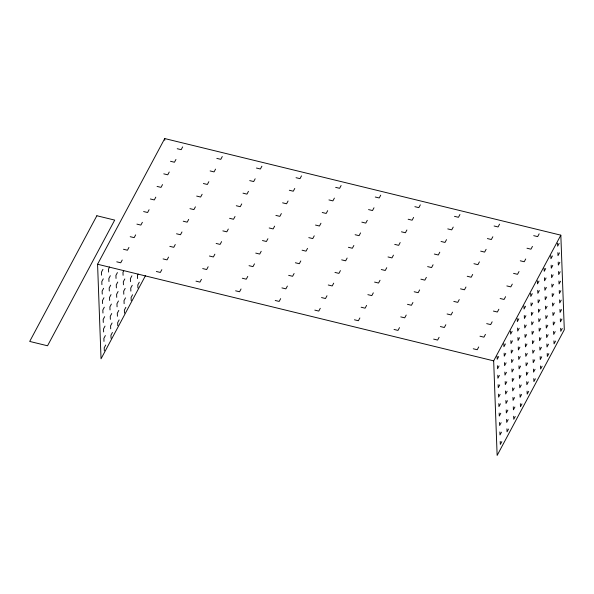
<?xml version="1.0" encoding="UTF-8"?>
<svg xmlns="http://www.w3.org/2000/svg" width="594" height="594" viewBox="0 0 594 594"><rect width="100%" height="100%" fill="white"/><g stroke="black" fill="none" stroke-linecap="round" stroke-linejoin="round"><path stroke-width="0.89" d="M145.53 275.564L101.039 358.828L97.572 264.248L164.731 138.565L560.833 235.172L564.3 329.752L497.141 455.435L493.673 360.855L560.833 235.172M102.94 269.357L101.448 272.149L101.559 275.185M103.282 278.816L101.797 281.608L101.908 284.645M109.63 266.944L108.509 269.037L108.62 272.074M103.631 288.276L102.138 291.067L102.25 294.097M110.35 275.705L108.858 278.497L108.969 281.534M122.223 260.001L120.731 262.793L116.773 261.828M128.943 247.431L127.45 250.223L123.485 249.257M135.655 234.868L134.162 237.659L130.205 236.687M142.374 222.297L140.882 225.089L136.917 224.124M149.087 209.727L147.594 212.518L143.637 211.553M155.806 197.156L154.314 199.948L150.349 198.983M162.518 184.593L161.026 187.385L157.068 186.419M169.238 172.022L167.746 174.814L163.781 173.849M175.95 159.452L174.458 162.244L170.5 161.278M182.67 146.889L181.177 149.681L177.212 148.708M103.98 297.735L102.487 300.527L102.599 303.556M110.692 285.165L109.199 287.956L109.311 290.993M117.412 272.594L115.919 275.386L116.03 278.423M104.329 307.195L102.836 309.986L102.948 313.016M111.041 294.624L109.548 297.416L109.66 300.445M117.761 282.053L116.268 284.845L116.379 287.882M123.73 270.879L122.98 272.275L123.092 275.312M104.67 316.647L103.178 319.438L103.289 322.475M111.39 304.083L109.897 306.875L110.009 309.905M118.102 291.513L116.61 294.305L116.721 297.334M124.822 278.942L123.329 281.734L123.441 284.771M105.019 326.106L103.527 328.898L103.638 331.935M111.731 313.543L110.246 316.335L110.358 319.364M118.451 300.972L116.959 303.764L117.07 306.794M125.171 288.402L123.678 291.194L123.79 294.23M131.883 275.831L130.39 278.623L130.502 281.66M105.368 335.565L103.876 338.357L103.987 341.394M112.08 322.995L110.588 325.787L110.699 328.824M118.8 310.432L117.308 313.224L117.419 316.253M125.512 297.861L124.02 300.653L124.131 303.683M132.232 285.291L130.739 288.083L130.851 291.119M138.202 274.124L137.452 275.519L137.563 278.549M105.71 345.025L104.217 347.817L104.329 350.846M112.429 332.454L110.937 335.246L111.048 338.283M119.142 319.891L117.657 322.676L117.768 325.712M125.861 307.321L124.369 310.113L124.48 313.142M132.573 294.75L131.088 297.542L131.2 300.579M139.293 282.18L137.801 284.972L137.912 288.008M161.835 269.661L160.343 272.453L156.378 271.488M168.548 257.091L167.055 259.882L163.098 258.917M175.267 244.528L173.775 247.319L169.81 246.347M181.979 231.957L180.487 234.749L176.529 233.784M188.699 219.386L187.207 222.178L183.242 221.213M195.411 206.823L193.919 209.608L189.961 208.643M202.131 194.253L200.638 197.045L196.673 196.079M208.843 181.682L207.351 184.474L203.393 183.509M215.563 169.112L214.07 171.904L210.113 170.938M222.275 156.549L220.79 159.341L216.825 158.375M201.44 279.321L199.955 282.113L195.99 281.148M208.16 266.751L206.667 269.542L202.71 268.577M214.872 254.187L213.387 256.979L209.422 256.014M221.592 241.617L220.099 244.409L216.142 243.443M228.311 229.046L226.819 231.838L222.854 230.873M235.024 216.483L233.531 219.275L229.574 218.302M241.743 203.913L240.251 206.705L236.286 205.739M248.455 191.342L246.963 194.134L243.005 193.169M255.175 178.772L253.683 181.564L249.718 180.598M261.887 166.209L260.395 169L256.437 168.035M241.053 288.981L239.56 291.773L235.603 290.808M247.772 276.418L246.28 279.202L242.315 278.237M254.484 263.847L252.992 266.639L249.035 265.674M261.204 251.277L259.712 254.069L255.747 253.103M267.916 238.706L266.424 241.498L262.466 240.533M274.636 226.143L273.143 228.935L269.179 227.97M281.348 213.573L279.856 216.364L275.898 215.399M288.068 201.002L286.575 203.794L282.61 202.829M294.78 188.439L293.288 191.223L289.33 190.258M301.5 175.869L300.007 178.66L296.042 177.695M280.665 298.641L279.173 301.433L275.215 300.467M287.377 286.078L285.892 288.87L281.927 287.897M294.097 273.507L292.604 276.299L288.647 275.334M300.809 260.937L299.324 263.729L295.359 262.763M307.529 248.366L306.036 251.158L302.079 250.193M314.241 235.803L312.756 238.595L308.791 237.63M320.96 223.233L319.468 226.024L315.511 225.059M327.68 210.662L326.188 213.454L322.223 212.489M334.392 198.099L332.9 200.891L328.942 199.918M341.112 185.528L339.62 188.32L335.655 187.355M320.277 308.301L318.785 311.093L314.82 310.127M326.99 295.738L325.497 298.53L321.54 297.564M333.709 283.167L332.217 285.959L328.252 284.994M340.421 270.597L338.929 273.389L334.971 272.423M347.141 258.034L345.649 260.825L341.684 259.853M353.853 245.463L352.361 248.255L348.403 247.29M360.573 232.893L359.08 235.684L355.115 234.719M367.285 220.322L365.793 223.114L361.835 222.149M374.005 207.759L372.512 210.551L368.547 209.585M380.717 195.188L379.224 197.98L375.267 197.015M359.882 317.961L358.39 320.753L354.432 319.787M366.602 305.398L365.11 308.189L361.145 307.224M373.314 292.827L371.822 295.619L367.864 294.654M380.034 280.257L378.541 283.048L374.584 282.083M386.746 267.694L385.261 270.485L381.296 269.513M393.466 255.123L391.973 257.915L388.016 256.95M400.178 242.552L398.693 245.344L394.728 244.379M406.897 229.982L405.405 232.774L401.447 231.809M413.61 217.419L412.125 220.211L408.16 219.245M420.329 204.848L418.837 207.64L414.879 206.675M399.495 327.628L398.002 330.42L394.045 329.447M406.214 315.058L404.722 317.849L400.757 316.884M412.927 302.487L411.434 305.279L407.477 304.314M419.646 289.917L418.154 292.708L414.189 291.743M426.358 277.353L424.866 280.145L420.908 279.18M433.078 264.783L431.586 267.575L427.621 266.609M439.79 252.212L438.298 255.004L434.34 254.039M446.51 239.649L445.017 242.441L441.052 241.468M453.222 227.079L451.73 229.871L447.772 228.905M459.942 214.508L458.449 217.3L454.484 216.335M439.107 337.288L437.615 340.08L433.65 339.107M445.819 324.718L444.327 327.509L440.369 326.544M452.539 312.147L451.046 314.939L447.082 313.974M459.251 299.584L457.759 302.368L453.801 301.403M465.971 287.013L464.478 289.805L460.513 288.84M472.683 274.443L471.191 277.235L467.233 276.269M479.403 261.872L477.91 264.664L473.953 263.699M486.115 249.309L484.63 252.101L480.665 251.136M492.834 236.739L491.342 239.531L487.384 238.565M499.547 224.168L498.062 226.96L494.097 225.995M478.719 346.948L477.227 349.74L473.262 348.775M485.432 334.377L483.939 337.169L479.982 336.204M492.151 321.807L490.659 324.599L486.694 323.633M498.863 309.244L497.371 312.036L493.414 311.063M505.583 296.673L504.091 299.465L500.126 298.5M512.295 284.103L510.803 286.895L506.845 285.929M519.015 271.532L517.523 274.324L513.558 273.359M525.727 258.969L524.235 261.761L520.277 260.796M532.447 246.399L530.954 249.19L526.989 248.225M539.159 233.828L537.667 236.62L533.709 235.655M498.693 356.504L497.2 359.296L497.089 356.266M505.412 343.933L503.92 346.725L503.809 343.696M512.125 331.37L510.632 334.162L510.521 331.125M518.844 318.8L517.352 321.592L517.24 318.555M525.556 306.229L524.064 309.021L523.953 305.992M532.276 293.666L530.784 296.458L530.672 293.421M538.988 281.096L537.496 283.887L537.384 280.851M545.708 268.525L544.215 271.317L544.104 268.288M552.42 255.955L550.928 258.746L550.816 255.717M559.14 243.392L557.647 246.183L557.536 243.146M499.042 365.963L497.549 368.755L497.438 365.718M505.754 353.393L504.269 356.185L504.158 353.155M512.474 340.83L510.981 343.622L510.87 340.585M519.186 328.259L517.701 331.051L517.589 328.014M525.905 315.689L524.413 318.481L524.302 315.451M532.625 303.118L531.133 305.91L531.021 302.881M539.337 290.555L537.845 293.347L537.733 290.31M546.057 277.985L544.564 280.776L544.453 277.74M552.769 265.414L551.277 268.206L551.165 265.176M559.489 252.851L557.996 255.643L557.885 252.606M499.391 375.423L497.898 378.215L497.787 375.178M506.103 362.852L504.61 365.644L504.499 362.615M512.822 350.282L511.33 353.074L511.219 350.044M519.535 337.719L518.042 340.511L517.931 337.474M526.254 325.148L524.762 327.94L524.651 324.903M532.966 312.578L531.474 315.369L531.363 312.34M539.686 300.015L538.194 302.806L538.082 299.77M546.398 287.444L544.906 290.236L544.795 287.199M553.118 274.874L551.626 277.665L551.514 274.636M559.83 262.303L558.338 265.095L558.226 262.065M499.732 384.882L498.24 387.674L498.128 384.637M506.452 372.312L504.959 375.104L504.848 372.067M513.164 359.741L511.672 362.533L511.568 359.504M519.884 347.178L518.391 349.97L518.28 346.933M526.596 334.608L525.111 337.399L524.999 334.363M533.315 322.037L531.823 324.829L531.712 321.8M540.028 309.467L538.543 312.258L538.431 309.229M546.747 296.903L545.255 299.695L545.144 296.658M553.467 284.333L551.975 287.125L551.863 284.088M560.179 271.762L558.687 274.554L558.575 271.525M500.081 394.342L498.589 397.134L498.477 394.097M506.801 381.771L505.308 384.563L505.197 381.526M513.513 369.201L512.021 371.993L511.909 368.963M520.233 356.63L518.74 359.422L518.629 356.393M526.945 344.067L525.452 346.859L525.341 343.822M533.664 331.497L532.172 334.288L532.061 331.252M540.377 318.926L538.884 321.718L538.773 318.688M547.096 306.363L545.604 309.155L545.492 306.118M553.808 293.792L552.316 296.584L552.205 293.547M560.528 281.222L559.036 284.014L558.924 280.984M500.43 403.794L498.938 406.586L498.826 403.556M507.142 391.231L505.65 394.022L505.539 390.986M513.862 378.66L512.37 381.452L512.258 378.415M520.574 366.09L519.082 368.881L518.97 365.852M527.294 353.527L525.801 356.318L525.69 353.282M534.006 340.956L532.514 343.748L532.402 340.711M540.726 328.385L539.233 331.177L539.122 328.148M547.438 315.815L545.953 318.607L545.841 315.577M554.157 303.252L552.665 306.044L552.554 303.007M560.87 290.681L559.385 293.473L559.273 290.436M500.772 413.253L499.287 416.045L499.175 413.016M507.491 400.69L505.999 403.475L505.888 400.445M514.211 388.12L512.719 390.911L512.607 387.875M520.923 375.549L519.431 378.341L519.319 375.311M527.643 362.979L526.15 365.77L526.039 362.741M534.355 350.415L532.863 353.207L532.751 350.17M541.075 337.845L539.582 340.637L539.471 337.6M547.787 325.274L546.294 328.066L546.183 325.037M554.506 312.711L553.014 315.503L552.903 312.466M561.219 300.141L559.726 302.933L559.615 299.896M501.121 422.713L499.628 425.504L499.517 422.475M507.84 410.142L506.348 412.934L506.236 409.905M514.553 397.579L513.06 400.371L512.949 397.334M521.272 385.009L519.78 387.8L519.668 384.764M527.984 372.438L526.492 375.23L526.381 372.2M534.704 359.875L533.212 362.659L533.1 359.63M541.416 347.304L539.924 350.096L539.812 347.059M548.136 334.734L546.643 337.526L546.532 334.496M554.848 322.163L553.356 324.955L553.244 321.926M561.568 309.6L560.075 312.392L559.964 309.355M501.47 432.172L499.977 434.964L499.866 431.927M508.182 419.602L506.697 422.393L506.585 419.364M514.901 407.039L513.409 409.823L513.298 406.793M521.614 394.468L520.129 397.26L520.017 394.223M528.333 381.897L526.841 384.689L526.73 381.66M535.046 369.327L533.561 372.119L533.449 369.089M541.765 356.764L540.273 359.556L540.161 356.519M548.485 344.193L546.992 346.985L546.881 343.948M555.197 331.623L553.705 334.415L553.593 331.385M561.917 319.06L560.424 321.844L560.313 318.815M501.819 441.632L500.326 444.423L500.215 441.387M508.531 429.061L507.038 431.853L506.927 428.816M515.25 416.491L513.758 419.282L513.647 416.253M521.963 403.927L520.47 406.719L520.359 403.682M528.682 391.357L527.19 394.149L527.078 391.112M535.394 378.786L533.902 381.578L533.791 378.549M542.114 366.223L540.622 369.008L540.51 365.978M548.826 353.653L547.334 356.445L547.223 353.408M555.546 341.082L554.054 343.874L553.942 340.837M562.258 328.512L560.766 331.303L560.654 328.274M493.673 360.855L97.572 264.248M164.731 138.565L164.783 140.281M96.859 215.748L29.7 341.431L47.535 345.782L114.694 220.099L96.859 215.748"/></g></svg>
